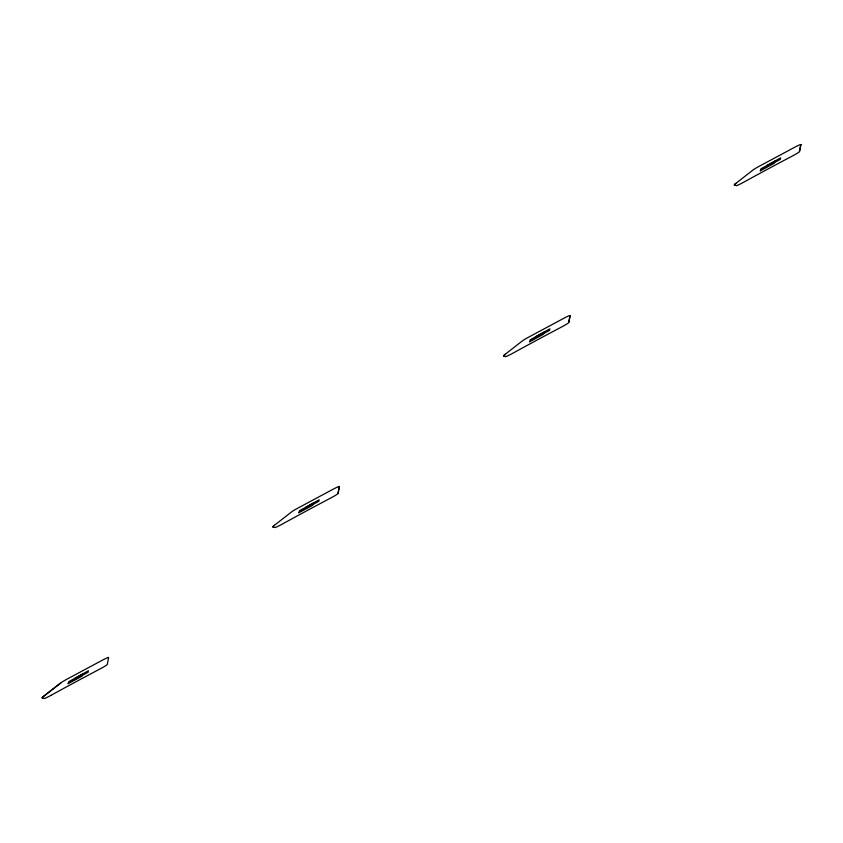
<?xml version="1.0" encoding="UTF-8"?>
<svg xmlns="http://www.w3.org/2000/svg" width="843" height="843" viewBox="0 0 843 843"><rect width="100%" height="100%" fill="white"/><g stroke="black" fill="none" stroke-linecap="round" stroke-linejoin="round"><path stroke-width="1.26" d="M68.167 683.652L68.81 681.608L82.709 674.105L81.992 676.202L68.167 683.652L82.709 674.105M298.896 512.702L299.539 510.658L313.438 503.155L312.721 505.242L298.896 512.702L313.438 503.155M338.022 493.482L339.392 486.495L338.022 493.482A6.87 0.548 -28.5 0 1 331.31 497.707A256.588 20.58 -28.5 0 0 281.604 524.451A6.944 0.558 -28.5 0 1 274.892 527.528L273.006 527.033A20.19 1.623 -28.5 0 1 274.302 525.379L291.646 511.87A6.87 0.548 -28.5 0 1 297.326 508.424L333.417 489.066A6.87 0.548 -28.5 0 1 339.329 486.527M529.625 341.752L530.268 339.708L544.156 332.205L543.514 334.249L529.625 341.752L544.156 332.205M568.751 322.521L570.121 315.545L568.751 322.521A6.87 0.548 -28.5 0 1 562.028 326.757A256.588 20.58 -28.5 0 0 512.333 353.502A6.944 0.558 -28.5 0 1 505.621 356.578L503.735 356.083A20.19 1.623 -28.5 0 1 505.031 354.418L522.365 340.909A6.87 0.548 -28.5 0 1 528.055 337.474L564.146 318.117A6.87 0.548 -28.5 0 1 570.058 315.577M760.344 170.802L760.997 168.758L774.886 161.255L774.243 163.3L760.344 170.802L774.886 161.255M799.48 151.571L800.85 144.585L799.48 151.571A6.87 0.548 -28.5 0 1 792.757 155.807A256.514 20.569 -28.5 0 0 743.062 182.552A6.87 0.548 -28.5 0 1 736.413 185.586L736.35 185.629M74.816 678.341L88.42 670.743L88.136 672.24L82.488 675.285M305.545 507.391L319.149 499.794L318.865 501.29L313.217 504.335M536.274 336.431L549.868 328.844L549.594 330.34L543.935 333.375M766.993 165.481L780.597 157.894L780.323 159.39L774.664 162.425M50.875 695.401A256.588 20.58 -28.5 0 1 100.58 668.657A6.87 0.548 -28.5 0 0 107.303 664.432L108.599 657.477A6.87 0.548 -28.5 0 0 102.688 660.027L66.597 679.374A6.87 0.548 -28.5 0 0 60.917 682.819L43.573 696.329A20.19 1.623 -28.5 0 0 42.287 697.983L44.163 698.478A6.944 0.558 -28.5 0 0 50.886 695.412M60.917 682.819L43.636 696.297A20.106 1.612 -28.5 0 0 42.35 697.941L42.287 697.983M736.413 185.586L734.464 185.123A20.19 1.623 -28.5 0 1 735.749 183.468L753.031 169.991A6.944 0.558 -28.5 0 1 758.784 166.514L794.875 147.167A6.944 0.558 -28.5 0 1 800.85 144.585M734.464 185.123L734.527 185.091A20.106 1.612 -28.5 0 1 735.813 183.437L735.813 183.437M503.735 356.083L503.798 356.041A20.106 1.612 -28.5 0 1 505.094 354.387L505.031 354.418M505.621 356.578L503.798 356.041M273.006 527.033L273.079 526.991A20.106 1.612 -28.5 0 1 274.365 525.347L274.302 525.379"/></g></svg>
